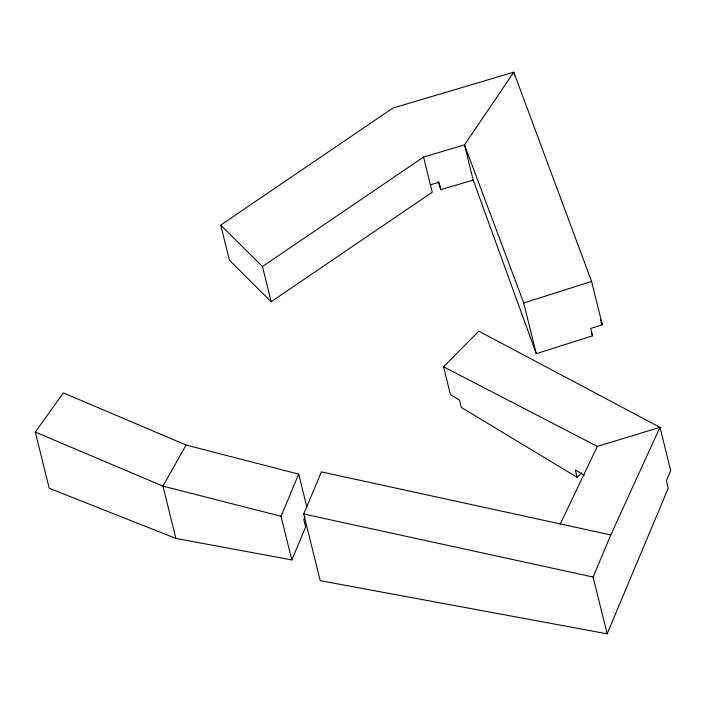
<?xml version="1.0" encoding="UTF-8"?>
<svg xmlns="http://www.w3.org/2000/svg" width="706" height="706" viewBox="0 0 706 706"><rect width="100%" height="100%" fill="white"/><g stroke="black" fill="none" stroke-linecap="round" stroke-linejoin="round"><path stroke-width="1.06" d="M291.825 559.92L281.023 516.271L298.7 474.15L186.093 445.018L63.355 392.915L35.3 432.072L49.208 488.261L175.909 538.449L291.825 559.92L305.627 527.029L303.801 519.642L304.966 516.871M443.536 366.767L597.338 446.413L659.978 427.333L670.7 470.646L666.429 480.83L668.255 488.217L607.142 633.82L320.215 580.667L303.712 514.003L321.398 471.882L610.778 534.936L659.978 427.333L478.844 331.185L443.536 366.767L450.41 394.548L459.482 400.02L461.309 407.415L577.12 477.335L581.682 472.729M607.142 633.82L593.102 577.058L610.778 534.936M560.29 523.94L597.338 446.413M186.093 445.018L162.962 486.134L175.909 538.449M536.269 353.688L523.72 302.989L464.486 144.898L423.547 157.041L432.257 192.208L271.166 301.727L229.432 260.258L220.731 225.09L392.863 108.062L513.774 72.18L591.593 281.456L602.306 324.769L590.719 328.44L592.546 335.835L536.269 353.688L473.197 180.065L464.486 144.898L513.774 72.18L514.568 75.392M271.166 301.727L262.464 266.55L423.547 157.041M523.72 302.989L591.593 281.456M430.422 184.822L438.991 182.28L440.818 189.667L473.197 180.065M303.712 514.003L593.102 577.058M281.023 516.271L162.962 486.134L35.3 432.072M584.347 475.412L575.284 469.94L577.12 477.335M220.731 225.09L262.464 266.55M600.427 319.589L602.306 324.769M591.416 332.738L592.546 335.835M438.082 181.371L440.818 189.667M298.7 474.15L306.881 507.208"/></g></svg>
